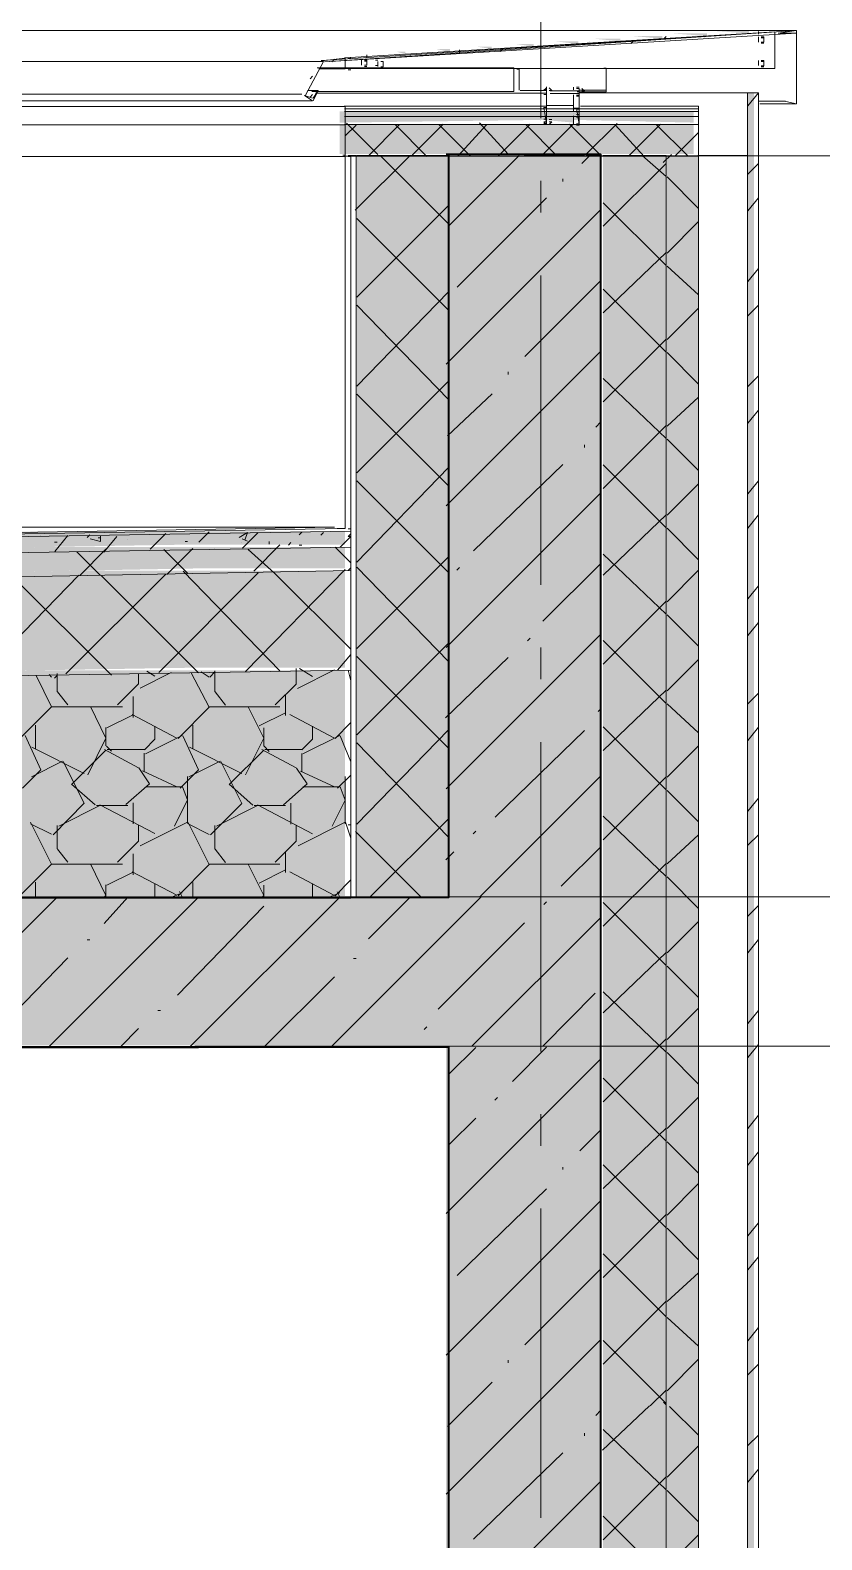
# Model space of a CAD drawing. Header units: millimetres. Extents: x -135211 to 49383, y -8033 to 228499.
# Drawn here: x -772 to 506, y 18325 to 20763 of the extents above; entities that cross this region are included whole.
import ezdxf

# ---------------------------------------------------------------- set-up
doc = ezdxf.new("R2010")
doc.units = ezdxf.units.MM
doc.layers.add('PDF _Геометрия', color=7, linetype='Continuous', true_color=0x1d1d1d)
doc.layers.add('PDF _Сплошная заливка', color=7, linetype='Continuous', true_color=0xffffff)

msp = doc.modelspace()

# ---------------------------------------------------------------- hatches: boundary and pattern name
at = {"layer": 'PDF _Сплошная заливка', "transparency": 33554559}
h = msp.add_hatch(color=256, dxfattribs=at)
h.paths.add_polyline_path([(265.3, 20757.9), (320.3, 20753.6), (320.3, 20757.9)])
h.paths.add_polyline_path([(-52.2, 20736.7), (-26.8, 20732.5), (-26.8, 20736.7)])
h.paths.add_polyline_path([(-179.2, 20728.2), (-166.5, 20724), (-166.5, 20728.2)])
h.paths.add_polyline_path([(74.8, 20745.2), (112.9, 20740.9), (112.9, 20745.2)])
h.paths.add_polyline_path([(-115.7, 20732.5), (-94.5, 20728.2), (-94.5, 20732.5)])
h.paths.add_polyline_path([(201.8, 20753.6), (248.4, 20749.4), (248.4, 20753.6)])
h.paths.add_polyline_path([(11.3, 20740.9), (40.9, 20736.7), (40.9, 20740.9)])
h.paths.add_polyline_path([(328.8, 20762.1), (388.1, 20757.9), (388.1, 20762.1)])
h.paths.add_polyline_path([(138.3, 20749.4), (180.6, 20745.2), (180.6, 20749.4)])
h.paths.add_polyline_path([(455.8, 20762.1), (455.8, 20762.6), (448.7, 20762.6)])
h = msp.add_hatch(color=256, dxfattribs=at)
h.paths.add_polyline_path([(396.5, 7114.7), (396.5, 20661.9), (386.2, 20661.9), (386.2, 7114.7)])
h.paths.add_polyline_path([(396.5, 7017.3), (386.2, 7017.3), (386.2, 6894.6), (396.5, 6894.6)])
h = msp.add_hatch(color=256, dxfattribs=at)
h.paths.add_polyline_path([(-103123.2, 20613.9), (-103123.2, 20631.9), (-103693, 20631.9), (-103693, 20614), (-103504.2, 20618.2), (-103499.9, 20618.2), (-103453.4, 20613.9), (-103453.4, 20618.2), (-103449.1, 20618.2)])
h.paths.add_polyline_path([(299.2, 20613.9), (299.2, 20631.9), (-272.3, 20631.9), (-272.3, 20613.9), (53.6, 20618.2), (57.9, 20618.2), (104.4, 20613.9), (104.4, 20618.2), (108.7, 20618.2)])
h.paths.add_polyline_path([(-50480.7, 20613.9), (-50480.7, 20631.9), (-51128.4, 20631.9), (-51128.4, 20613.9), (-50819.4, 20618.2), (-50815.2, 20618.2), (-50768.6, 20613.9), (-50768.6, 20618.2), (-50764.4, 20618.2)])
h.paths.add_polyline_path([(-77166, 20613.9), (-77166, 20631.9), (-77817.9, 20631.9), (-77817.9, 20613.9), (-77530.1, 20618.2), (-77525.8, 20618.2), (-77479.3, 20613.9), (-77479.3, 20618.2), (-77475, 20618.2)])
h = msp.add_hatch(color=256, dxfattribs=at)
h.paths.add_polyline_path([(-103127.4, 20563.1), (-103127.4, 20610.8), (-103693, 20610.8), (-103693, 20563.1)])
h.paths.add_polyline_path([(299.2, 20563.1), (299.2, 20610.8), (-272.3, 20610.8), (-272.3, 20563.1)])
h.paths.add_polyline_path([(-50480.7, 20563.1), (-50480.7, 20610.8), (-51128.4, 20610.8), (-51128.4, 20563.1)])
h.paths.add_polyline_path([(-77166, 20563.1), (-77166, 20610.8), (-77813.7, 20610.8), (-77813.7, 20563.1)])
h = msp.add_hatch(color=256, dxfattribs=at)
h.paths.add_polyline_path([(-4971, 19881.6), (-5834.6, 19864.7), (-5834.6, 19843.5), (-5021.8, 19856.2), (-4755.1, 19856.2), (-4755.1, 19881.6)])
h.paths.add_polyline_path([(-263.8, 19932.4), (-263.8, 19953.9), (-752.3, 19953.9), (-1025.8, 19949.3), (-1284, 19945.1), (-1792, 19936.6), (-2050.2, 19932.4), (-2050.2, 19907), (-1792, 19911.3), (-1284, 19919.7), (-1025.8, 19923.9), (-517.8, 19932.4)])
h.paths.add_polyline_path([(-24290.7, 19898.6), (-24401.5, 19898.6), (-24401.5, 19877.4), (-24299.2, 19877.4), (-23969, 19864.7), (-23863.2, 19860.5), (-23533, 19847.8), (-23427.2, 19843.5), (-23097, 19830.8), (-22991.2, 19826.6), (-7646.3, 19822.4), (-7646.3, 19847.8), (-22991.2, 19852), (-23105.5, 19856.2)])
h = msp.add_hatch(color=256, dxfattribs=at)
h.paths.add_polyline_path([(-5021.8, 19856.2), (-5834.6, 19843.5), (-5834.6, 19801.2), (-4971, 19818.1), (-4755.1, 19818.1), (-4755.1, 19856.2)])
h.paths.add_polyline_path([(-263.8, 19894.3), (-263.8, 19928.5), (-750.4, 19928.5), (-1025.8, 19923.9), (-1284, 19919.7), (-1792, 19911.3), (-2050.2, 19907), (-2050.2, 19864.7), (-1377.1, 19877.4), (-1157, 19881.6), (-484, 19894.3)])
h.paths.add_polyline_path([(-24299.2, 19877.4), (-24401.5, 19877.4), (-24401.5, 19835.1), (-24290.7, 19835.1), (-23105.5, 19792.7), (-22991.2, 19788.5), (-7646.3, 19784.3), (-7646.3, 19822.4), (-22991.2, 19826.6), (-23097, 19830.8), (-23427.2, 19843.5), (-23533, 19847.8), (-23863.2, 19860.5), (-23969, 19864.7)])
h = msp.add_hatch(color=256, dxfattribs=at)
h.paths.add_polyline_path([(-4971, 19818.1), (-5834.6, 19801.2), (-5834.6, 19644.6), (-5021.8, 19657.3), (-4755.1, 19657.3), (-4755.1, 19818.1)])
h.paths.add_polyline_path([(-263.8, 19733.5), (-263.8, 19890.4), (-689, 19890.4), (-1157, 19881.6), (-1377.1, 19877.4), (-2050.2, 19864.7), (-2050.2, 19708.1), (-1792, 19712.3), (-1284, 19720.8), (-1025.8, 19725), (-517.8, 19733.5)])
h.paths.add_polyline_path([(-24290.7, 19835.1), (-24401.5, 19835.1), (-24401.5, 19674.2), (-24290.7, 19674.2), (-22987, 19627.6), (-7646.3, 19623.4), (-7646.3, 19784.3), (-22991.2, 19788.5), (-23105.5, 19792.7)])
h = msp.add_hatch(color=256, dxfattribs=at)
h.paths.add_polyline_path([(-5021.8, 19657.3), (-5834.6, 19644.6), (-5834.6, 19365.2), (-4755.1, 19365.2), (-4755.1, 19657.3)])
h.paths.add_polyline_path([(-263.8, 19365.2), (-263.8, 19729.5), (-754.4, 19729.5), (-1025.8, 19725), (-1284, 19720.8), (-1792, 19712.3), (-2050.2, 19708.1), (-2050.2, 19365.2)])
h.paths.add_polyline_path([(-24290.7, 19674.2), (-24401.5, 19674.2), (-24401.5, 19365.2), (-7646.3, 19365.2), (-7646.3, 19623.4), (-22987, 19627.6)])
h = msp.add_hatch(color=256, dxfattribs=at)
h.paths.add_polyline_path([(-77398.8, 19123.9), (-77398.8, 19364.2), (-103546, 19364.2), (-103546, 19123.9)])
h.paths.add_polyline_path([(146.8, 19123.9), (146.8, 19364.2), (-2304.2, 19364.2), (-2304.2, 19123.9)])
h.paths.add_polyline_path([(-4501.1, 19123.9), (-4501.1, 19364.2), (-25450.6, 19364.2), (-25450.6, 19123.9)])
h.paths.add_polyline_path([(-26102.5, 19123.9), (-26102.5, 19364.2), (-26352.2, 19364.2), (-26352.2, 19123.9)])

# ---------------------------------------------------------------- linework, layer by layer
at = {"layer": 'PDF _Геометрия', "color": 7, "lineweight": 9}
for points in [[(52.5, 20621.1), (52.5, 21120.6)], [(464.8, 20644.1), (447.6, 20648.2), (464.8, 20644.1), (464.8, 20758.4), (435.3, 20758.4), (464.8, 20762.6), (-5851.4, 20762.6)], [(-302.4, 20714), (429.7, 20760.6)], [(-264.7, 20701.3), (429.7, 20701.3), (429.7, 20760.6), (-264.7, 20718.3)], [(403.4, 20744), (403.4, 20748.3), (403.4, 20752.6)], [(403.4, 20752.6), (403.4, 20752.6)], [(403.4, 20748.3), (403.4, 20748.3)], [(403.4, 20748.3), (403.4, 20748.3)], [(403.4, 20748.3), (403.4, 20748.3)], [(464.8, 20762.6), (464.8, 20644.1), (405.8, 20644.1)], [(408.1, 20752.4), (412.2, 20752.4), (412.2, 20748.2), (412.2, 20743.9), (408.1, 20743.9)], [(408.1, 20750.7), (412.2, 20750.7)], [(412.2, 20752.4), (412.2, 20752.4)], [(412.2, 20752.4), (412.2, 20752.4)], [(412.2, 20750.7), (412.2, 20750.7)], [(412.2, 20750.7), (412.2, 20750.7)], [(412.2, 20750.7), (412.2, 20750.7)], [(412.2, 20748.2), (412.2, 20748.2)], [(412.2, 20748.2), (412.2, 20748.2)], [(412.2, 20748.2), (412.2, 20748.2)], [(412.2, 20742.2), (408.1, 20742.2)], [(412.2, 20743.9), (412.2, 20743.9)], [(412.2, 20742.2), (412.2, 20742.2)], [(412.2, 20742.2), (412.2, 20742.2)], [(412.2, 20742.2), (412.2, 20742.2)], [(-298.5, 20712.3), (-327.8, 20657.3), (-298.5, 20712.3), (-5853, 20712.3)], [(-317.5, 20664.1), (8.6, 20664.1), (8.6, 20702.2), (-308.5, 20702.2)], [(-263.4, 20700.9), (-305.8, 20700.9)], [(-301.7, 20713.6), (-263.4, 20717.8), (-263.4, 20700.9), (-263.4, 20717.8)], [(-258.7, 20699), (-254.6, 20699)], [(-237.1, 20706.5), (-237.1, 20710.7), (-237.1, 20715)], [(-237.1, 20715), (-237.1, 20715)], [(-237.1, 20710.7), (-237.1, 20710.7)], [(-237.1, 20710.7), (-237.1, 20710.7)], [(-237.1, 20706.5), (-237.1, 20706.5)], [(-232.4, 20714.8), (-228.3, 20714.8), (-228.3, 20710.6), (-228.3, 20706.4), (-232.4, 20706.4)], [(-232.4, 20713.1), (-228.3, 20713.1)], [(-228.3, 20704.6), (-232.4, 20704.6)], [(-228.3, 20714.8), (-228.3, 20714.8)], [(-228.3, 20714.8), (-228.3, 20714.8)], [(-228.3, 20714.8), (-228.3, 20714.8)], [(-228.3, 20713.1), (-228.3, 20713.1)], [(-228.3, 20713.1), (-228.3, 20713.1)], [(-228.3, 20710.6), (-228.3, 20710.6)], [(-228.3, 20710.6), (-228.3, 20710.6)], [(-228.3, 20706.4), (-228.3, 20706.4)], [(-228.3, 20706.4), (-228.3, 20706.4)], [(-228.3, 20706.4), (-228.3, 20706.4)], [(-228.3, 20704.6), (-228.3, 20704.6)], [(-228.3, 20704.6), (-228.3, 20704.6)], [(-214.8, 20714.6), (-210.8, 20714.6)], [(-210.8, 20706.1), (-214.8, 20706.1)], [(-210.8, 20714.6), (-210.8, 20714.6)], [(-210.8, 20714.6), (-210.8, 20714.6)], [(-210.8, 20704.3), (-210.8, 20708.6), (-210.8, 20712.8)], [(-210.8, 20712.8), (-210.8, 20712.8)], [(-210.8, 20712.8), (-210.8, 20712.8)], [(-210.8, 20708.6), (-210.8, 20708.6)], [(-210.8, 20708.6), (-210.8, 20708.6)], [(-210.8, 20706.1), (-210.8, 20706.1)], [(-210.8, 20706.1), (-210.8, 20706.1)], [(-210.8, 20704.3), (-210.8, 20704.3)], [(-210.8, 20704.3), (-210.8, 20704.3)], [(-206.1, 20712.7), (-202, 20712.7), (-202, 20708.4), (-202, 20704.2), (-206.1, 20704.2)], [(-202, 20712.7), (-202, 20712.7)], [(-202, 20712.7), (-202, 20712.7)], [(-202, 20708.4), (-202, 20708.4)], [(-202, 20708.4), (-202, 20708.4)], [(-202, 20704.2), (-202, 20704.2)], [(-202, 20704.2), (-202, 20704.2)], [(17.4, 20700.3), (17.4, 20666.4)], [(157.8, 20701.8), (157.8, 20663.7), (111.1, 20663.7)], [(157.8, 20666.2), (157.8, 20700)], [(403.4, 20705.9), (403.4, 20710.2), (403.4, 20714.4)], [(403.4, 20714.4), (403.4, 20714.4)], [(403.4, 20714.4), (403.4, 20714.4)], [(403.4, 20710.2), (403.4, 20710.2)], [(403.4, 20710.2), (403.4, 20710.2)], [(408.1, 20714.3), (412.2, 20714.3), (412.2, 20710.1), (412.2, 20705.8), (408.1, 20705.8)], [(408.1, 20712.5), (412.2, 20712.5)], [(412.2, 20704.1), (408.1, 20704.1)], [(412.2, 20714.3), (412.2, 20714.3)], [(412.2, 20714.3), (412.2, 20714.3)], [(412.2, 20714.3), (412.2, 20714.3)], [(412.2, 20712.5), (412.2, 20712.5)], [(412.2, 20712.5), (412.2, 20712.5)], [(412.2, 20712.5), (412.2, 20712.5)], [(412.2, 20710.1), (412.2, 20710.1)], [(412.2, 20710.1), (412.2, 20710.1)], [(412.2, 20705.8), (412.2, 20705.8)], [(412.2, 20704.1), (412.2, 20704.1)], [(412.2, 20704.1), (412.2, 20704.1)], [(412.2, 20704.1), (412.2, 20704.1)], [(-333.6, 20659.6), (-2175.1, 20659.6)], [(-2170, 20649.1), (-316, 20649.1), (-329.1, 20657.6), (-316, 20653.3)], [(-315.4, 20653.2), (-307.3, 20665.9), (-324.4, 20665.9)], [(-307.3, 20665.9), (-315.4, 20648.9)], [(14.6, 20661.6), (61.2, 20661.6), (-311.6, 20661.6)], [(18.7, 20665.9), (61.2, 20665.9)], [(61.2, 20665.9), (18.7, 20665.9)], [(52.5, 20667.7), (52.5, 20667.7)], [(52.5, 20667.7), (52.5, 20667.7)], [(57.2, 20667.6), (61.2, 20667.6), (61.2, 20671.8)], [(61.2, 20616.8), (61.2, 20621), (61.2, 20625.2), (61.2, 20629.5), (61.2, 20633.7), (61.2, 20638), (61.2, 20659.1), (57.2, 20659.1)], [(61.2, 20671.8), (61.2, 20671.8)], [(61.2, 20671.8), (61.2, 20671.8)], [(61.2, 20670), (61.2, 20670)], [(61.2, 20670), (61.2, 20670)], [(61.2, 20667.6), (61.2, 20659.1)], [(61.2, 20657.3), (61.2, 20665.9)], [(61.2, 20659.1), (61.2, 20659.1)], [(61.2, 20657.3), (61.2, 20657.3)], [(61.2, 20636.2), (61.2, 20657.3)], [(65.9, 20669.9), (70, 20665.7), (65.9, 20665.7)], [(70, 20665.7), (70, 20665.7)], [(70, 20665.7), (70, 20665.7)], [(105.1, 20666.9), (105.1, 20671.2)], [(105.1, 20666.9), (105.1, 20666.9)], [(105.1, 20666.9), (105.1, 20666.9)], [(105.1, 20633.1), (105.1, 20637.3), (105.1, 20658.5)], [(105.7, 20637.2), (113.9, 20637.2), (113.9, 20658.4), (109.8, 20658.4)], [(109.8, 20671), (113.9, 20671)], [(109.8, 20669.2), (113.9, 20669.2)], [(109.8, 20656.6), (113.9, 20656.6), (113.9, 20665.1), (109.8, 20665.1)], [(113.9, 20671), (113.9, 20671)], [(113.9, 20669.2), (113.9, 20669.2)], [(113.9, 20666.8), (113.9, 20658.4)], [(113.9, 20665.1), (113.9, 20665.1)], [(113.9, 20658.4), (113.9, 20658.4)], [(385.9, 7111.4), (385.9, 20662.1), (114.6, 20662.1)], [(118.6, 20669.1), (122.7, 20664.9), (118.6, 20664.9)], [(122.7, 20664.9), (122.7, 20664.9)], [(122.7, 20664.9), (122.7, 20664.9)], [(403.4, 7111.1), (403.4, 20661.9), (386.2, 20661.9)], [(-2168.7, 20639.9), (-263.4, 20639.9), (-263.4, 20610.3), (-2168.7, 20610.3), (-263.4, 20610.3), (-263.4, 20631.4), (-263.4, 20635.6), (-263.4, 20639.9)], [(61.2, 20640.4), (-265, 20640.4)], [(-264.8, 20559.9), (306.9, 20559.9), (306.9, 20610.8), (-264.8, 20610.8), (306.9, 20610.8), (306.9, 20631.9), (306.9, 20636.1), (306.9, 20640.3), (116.1, 20640.3)], [(306.9, 20636.1), (-264.8, 20636.1)], [(306.9, 20631.9), (-264.8, 20631.9)], [(52.5, 20625.3), (52.5, 20625.3)], [(61.2, 20638), (57.2, 20638), (61.2, 20612.5), (57.2, 20612.5)], [(61.2, 20638), (61.2, 20638)], [(61.2, 20638), (61.2, 20638)], [(61.2, 20638), (61.2, 20638)], [(61.2, 20636.2), (61.2, 20636.2)], [(61.2, 20636.2), (61.2, 20636.2)], [(61.2, 20636.2), (61.2, 20636.2)], [(61.2, 20633.7), (61.2, 20633.7)], [(61.2, 20631.9), (61.2, 20631.9)], [(61.2, 20629.5), (61.2, 20629.5)], [(61.2, 20629.5), (61.2, 20629.5)], [(61.2, 20629.5), (61.2, 20629.5)], [(61.2, 20627.8), (61.2, 20627.8)], [(61.2, 20627.8), (61.2, 20627.8)], [(61.2, 20627.8), (61.2, 20627.8)], [(61.2, 20625.2), (61.2, 20625.2)], [(61.2, 20625.2), (61.2, 20625.2)], [(61.2, 20625.2), (61.2, 20625.2)], [(105.1, 20641.6), (62.6, 20641.6)], [(105.1, 20628.8), (105.1, 20628.8)], [(105.1, 20624.6), (105.1, 20624.6)], [(105.1, 20624.6), (105.1, 20624.6)], [(105.1, 20611.9), (105.1, 20616.1), (105.1, 20620.4), (105.1, 20624.6)], [(109.8, 20637.2), (113.9, 20611.7), (109.8, 20611.7)], [(113.9, 20635.4), (109.8, 20635.4), (113.9, 20635.4), (113.9, 20610), (109.8, 20610)], [(109.8, 20622.7), (113.9, 20622.7), (113.9, 20627), (109.8, 20627), (113.9, 20627), (113.9, 20631.2), (109.8, 20631.2)], [(113.9, 20637.2), (113.9, 20632.9), (113.9, 20628.7), (113.9, 20624.5), (113.9, 20620.2), (113.9, 20616), (113.9, 20611.7)], [(113.9, 20637.2), (113.9, 20637.2)], [(113.9, 20637.2), (113.9, 20637.2)], [(113.9, 20637.2), (113.9, 20637.2)], [(113.9, 20635.4), (113.9, 20635.4)], [(113.9, 20632.9), (113.9, 20632.9)], [(113.9, 20628.7), (113.9, 20628.7)], [(113.9, 20628.7), (113.9, 20628.7)], [(113.9, 20628.7), (113.9, 20628.7)], [(113.9, 20624.5), (113.9, 20624.5)], [(113.9, 20624.5), (113.9, 20624.5)], [(113.9, 20624.5), (113.9, 20624.5)], [(-263.4, 20559.4), (-263.4, 20610.3), (-263.4, 20559.4), (-2168.7, 20559.4), (-263.4, 20559.4), (-263.4, 19958.3), (-276.4, 19958.3)], [(52.5, 20621.1), (52.5, 20621.1)], [(52.5, 20616.9), (52.5, 20616.9)], [(61.2, 20612.5), (61.2, 20612.5)], [(61.2, 20612.5), (61.2, 20612.5)], [(61.2, 20612.5), (61.2, 20612.5)], [(61.2, 20612.5), (61.2, 20612.5)], [(61.2, 20610.7), (61.2, 20610.7)], [(61.2, 20610.7), (61.2, 20610.7)], [(61.2, 20610.7), (61.2, 20610.7)], [(61.2, 20610.7), (61.2, 20610.7)], [(65.9, 20614.9), (70, 20614.9), (65.9, 20610.7)], [(70, 20619.1), (70, 20619.1)], [(70, 20614.9), (70, 20614.9)], [(105.1, 20620.4), (105.1, 20620.4)], [(105.1, 20620.4), (105.1, 20620.4)], [(105.1, 20620.4), (105.1, 20620.4)], [(105.1, 20616.1), (105.1, 20616.1)], [(105.1, 20616.1), (105.1, 20616.1)], [(113.9, 20620.2), (113.9, 20620.2)], [(113.9, 20620.2), (113.9, 20620.2)], [(113.9, 20620.2), (113.9, 20620.2)], [(113.9, 20616), (113.9, 20616)], [(113.9, 20616), (113.9, 20616)], [(113.9, 20611.7), (113.9, 20611.7)], [(113.9, 20611.7), (113.9, 20611.7)], [(113.9, 20611.7), (113.9, 20611.7)], [(113.9, 20611.7), (113.9, 20611.7)], [(113.9, 20610), (113.9, 20610)], [(113.9, 20610), (113.9, 20610)], [(113.9, 20610), (113.9, 20610)], [(-2040.9, 19361.2), (-254.6, 19361.2), (-254.6, 19729.6), (-254.6, 19890.4), (-254.6, 19928.5), (-254.6, 19953.9), (-254.6, 19958.1), (-254.6, 20559.3), (-258.7, 20559.3)], [(-263.4, 19960.1), (-263.4, 20561.2), (-267.5, 20561.2)], [(-258.9, 19363), (-245.9, 19363), (-245.9, 20560.9), (-258.9, 20560.9)], [(-244.5, 19362.5), (-96.7, 19362.5), (-96.7, 20560.5), (-244.5, 20560.5)], [(25.3, 20560.8), (122.7, 20560.8)], [(125.3, 20560), (789.5, 20560), (789.5, 20259.3)], [(149, 20562.2), (149, 18543), (149, 15842.3), (149, 14343.7)], [(152.7, 7242.9), (254.3, 7242.9), (254.3, 10142.7), (254.3, 11641.2), (254.3, 14342.1), (254.3, 15840.6), (254.3, 18541.4), (254.3, 20560.7), (152.7, 20560.7)], [(256.1, 7241.9), (306.9, 7241.9), (306.9, 10141.7), (306.9, 11640.3), (306.9, 14341.1), (306.9, 15839.8), (306.9, 18540.6), (306.9, 20559.9), (256.1, 20559.9)], [(305.6, 7242.7), (385.9, 7242.7), (385.9, 10142.4), (305.6, 10142.4), (385.9, 10142.4), (385.9, 11641), (385.9, 14341.8), (385.9, 15840.5), (385.9, 18541.3), (385.9, 20560.5), (305.6, 20560.5)], [(52.5, 20468.7), (52.5, 20519.6)], [(52.5, 19867.6), (52.5, 20367.2)], [(-2041.4, 19928.7), (-263.4, 19958.3), (-263.4, 20216.5)], [(-2037.5, 19960.4), (-280.9, 19960.4), (-2037.5, 19930.7)], [(-258.7, 19958.1), (-254.6, 19958.1)], [(-254.6, 19953.9), (-254.6, 19953.9)], [(52.5, 19715.3), (52.5, 19766)], [(-294, 19363.7), (789.5, 19363.7), (789.5, 19664.2)], [(52.5, 19114.1), (52.5, 19613.6)], [(-624.1, 19361.8), (-289.7, 19361.8)], [(-898.4, 19120), (-500.3, 19120)], [(-506.1, 19122.4), (789.5, 19122.4), (789.5, 18821.9)], [(52.5, 18961.7), (52.5, 19012.5)], [(52.5, 18360.7), (52.5, 18860.1)]]:
    msp.add_lwpolyline(points, dxfattribs=at)
at = {"layer": 'PDF _Геометрия', "color": 7, "lineweight": 20}
for points in [[(-297, 20711.8), (464.8, 20758.4), (464.8, 20644.1), (447.6, 20648.2), (464.8, 20644.1), (464.8, 20762.6)], [(-327.8, 20657.3), (-298.5, 20712.3)]]:
    msp.add_lwpolyline(points, close=True, dxfattribs=at)
at = {"layer": 'PDF _Геометрия', "lineweight": 9}
for points in [[(197.5, 20741.7), (201.6, 20746)], [(223.9, 20747.4), (227.9, 20747.4)], [(250.2, 20748.7), (254.3, 20752.9)], [(289.4, 20750.6), (289.4, 20750.6)], [(315.7, 20752), (315.7, 20752)], [(350.8, 20754), (350.8, 20754)], [(377.1, 20755.3), (377.1, 20755.3)], [(403.4, 20756.7), (403.4, 20761)], [(438.5, 20758.7), (438.5, 20758.7)], [(464.8, 20754.1), (464.8, 20754.1)], [(-228.3, 20719.1), (-228.3, 20723.3)], [(-166.9, 20722.4), (-166.9, 20722.4)], [(-131.8, 20724.4), (-131.8, 20724.4)], [(-105.5, 20725.7), (-105.5, 20725.7)], [(-79.1, 20727.1), (-79.1, 20731.4)], [(-48.1, 20730.9), (-44, 20730.9)], [(-13, 20728.6), (-9, 20732.8)], [(17.4, 20734.2), (17.4, 20734.2)], [(43.7, 20735.5), (43.7, 20735.5)], [(78.8, 20737.5), (78.8, 20737.5)], [(105.1, 20738.9), (105.1, 20738.9)], [(131.4, 20744.5), (131.4, 20744.5)], [(166.5, 20742.2), (166.5, 20742.2)], [(464.8, 20728.7), (464.8, 20728.7)], [(-285, 20712.1), (-280.9, 20716.3)], [(-258.7, 20717.7), (-254.6, 20717.7)], [(-193.2, 20721), (-193.2, 20721)], [(464.8, 20699.1), (464.8, 20699.1)], [(-320.1, 20684.7), (-316, 20689)], [(-324.8, 20655.2), (-324.8, 20655.2)], [(-320.1, 20655.1), (-316, 20659.3)], [(386.2, 20640.7), (403.4, 20661.9)], [(464.8, 20669.4), (464.8, 20669.4)], [(464.8, 20644.1), (464.8, 20644.1)], [(-263, 20593.1), (-245.9, 20610)], [(-210.8, 20562.2), (-261.3, 20613)], [(-226.3, 20559.9), (-175.7, 20610.7)], [(-131.8, 20559.3), (-182.4, 20610.1)], [(-156.1, 20560.6), (-105.5, 20611.4)], [(-61.6, 20560), (-112.2, 20610.8)], [(-81.8, 20559.6), (-35.3, 20610.5)], [(-0.2, 20562.7), (-46.8, 20613.4)], [(-15.8, 20560.4), (34.9, 20611.2)], [(78.8, 20559.7), (28.1, 20610.6)], [(54.4, 20561.1), (105.1, 20611.9)], [(149, 20560.5), (98.3, 20611.3)], [(124.6, 20561.8), (175.3, 20612.6)], [(219.2, 20559.4), (172.5, 20610.3)], [(194.7, 20560.9), (245.5, 20611.6)], [(289.4, 20560.1), (238.6, 20611)], [(268.4, 20559.9), (306.9, 20598.1)], [(-247.1, 20472.6), (-158.1, 20561.5)], [(-96.7, 20450.5), (-206.9, 20560.5)], [(-97.1, 20446.3), (17.4, 20560.6)], [(118.3, 20548), (131.4, 20560.7)], [(254.3, 20526.8), (215.8, 20560.7)], [(249.9, 20549.6), (263, 20562.3)], [(152.7, 20446.4), (254.3, 20548)], [(386.2, 20530.7), (403.4, 20547.6)], [(87.6, 20519), (87.6, 20523.3)], [(306.9, 20475.3), (256.1, 20526.1)], [(-244.5, 20331.9), (-96.7, 20480.1)], [(-82.7, 20348.3), (61.2, 20492.3)], [(254.3, 20382.9), (152.7, 20484.5)], [(386.2, 20471.4), (403.4, 20492.6)], [(-96.7, 20310.8), (-244.5, 20458.9)], [(-100.6, 20223.6), (149, 20473.4)], [(256.1, 20403.3), (306.9, 20454.1)], [(152.7, 20306.7), (254.3, 20404.1)], [(306.9, 20335.5), (256.1, 20382.1)], [(26.3, 20236.3), (149, 20359.1)], [(386.2, 20357.1), (403.4, 20378.2)], [(-244.5, 20188), (-96.7, 20340.4)], [(254.3, 20243.2), (152.7, 20344.8)], [(-96.7, 20166.8), (-244.5, 20319.3)], [(256.1, 20263.6), (306.9, 20314.4)], [(386.2, 20302.1), (403.4, 20318.9)], [(152.7, 20162.8), (254.3, 20264.3)], [(-100.6, 19995), (149, 20244.8)], [(306.9, 20191.6), (256.1, 20242.4)], [(-0.2, 20207.1), (-0.2, 20211.3)], [(-244.5, 20048.3), (-96.7, 20196.4)], [(254.3, 20103.5), (152.7, 20200.9)], [(386.2, 20187.7), (403.4, 20204.7)], [(-96.7, 20027.2), (-244.5, 20175.3)], [(-98.4, 20108.3), (-26.5, 20176.1)], [(256.1, 20123.9), (306.9, 20170.5)], [(386.2, 20128.4), (403.4, 20149.7)], [(140.8, 20122), (149, 20130.5)], [(152.7, 20023), (254.3, 20124.6)], [(122.7, 20089.2), (122.7, 20093.4)], [(306.9, 20052), (256.1, 20102.7)], [(-244.5, 19904.3), (-96.7, 20056.8)], [(-56.4, 19922.1), (87.6, 20061.9)], [(254.3, 19959.6), (152.7, 20061.2)], [(-96.7, 19887.4), (-244.5, 20035.6)], [(-100.6, 19766.4), (149, 20016.2)], [(256.1, 19980), (306.9, 20030.7)], [(386.2, 20014.2), (403.4, 20035.3)], [(152.7, 19883.3), (254.3, 19980.7)], [(386.2, 19959.2), (403.4, 19980.3)], [(-754.7, 19947.5), (-754.7, 19947.5)], [(-732, 19921.4), (-710.9, 19946.9)], [(-710.9, 19946.9), (-710.9, 19946.9)], [(-679.8, 19943.9), (-675.8, 19948.1)], [(-675.3, 19941.8), (-658.2, 19937.6), (-658.2, 19946.1)], [(-662.3, 19943.6), (-658.2, 19943.6)], [(-653.1, 19920.3), (-631.9, 19945.6)], [(-614.4, 19941.1), (-614.4, 19941.1)], [(-578.2, 19925.2), (-552.9, 19950.6)], [(-499.8, 19936.2), (-482.8, 19953)], [(-434.4, 19943.7), (-421.3, 19952.2), (-425.4, 19939.5)], [(-429.5, 19941.9), (-421.3, 19937.7)], [(-429, 19926.5), (-403.8, 19951.9)], [(-337.7, 19948.4), (-333.6, 19952.7)], [(-302.6, 19947.9), (-298.5, 19952.1)], [(-271.8, 19928.5), (-254.6, 19945.4), (-258.7, 19945.4), (-254.6, 19949.7)], [(306.9, 19908), (256.1, 19958.8)], [(-732.5, 19936.2), (-728.4, 19936.2)], [(-658.2, 19882.5), (-696.5, 19920.7)], [(-691.7, 19882.4), (-649.5, 19924.8)], [(-517.8, 19886.5), (-556.1, 19924.6)], [(-551.4, 19884), (-509.1, 19926.3)], [(-521.9, 19937.3), (-517.8, 19937.3)], [(-474, 19925.8), (-474, 19925.8)], [(-474, 19925.8), (-474, 19925.8)], [(-430.1, 19935.3), (-430.1, 19935.3)], [(-377.5, 19886.2), (-419.8, 19924.3)], [(-411.1, 19889.7), (-368.7, 19932)], [(-386.2, 19932.9), (-386.2, 19937.2)], [(-355.2, 19931.7), (-351.1, 19936)], [(-337.7, 19931.5), (-333.6, 19931.5)], [(-254.6, 19903.1), (-279.9, 19928.5)], [(-254.6, 19932.8), (-254.6, 19932.8)], [(254.3, 19819.9), (152.7, 19917.2)], [(-424.1, 19727.3), (-263.4, 19892.4)], [(-258.7, 19890.4), (-254.6, 19894.7)], [(-244.5, 19764.7), (-96.7, 19912.8)], [(-96.7, 19743.5), (-244.5, 19895.9)], [(-83.2, 19891.4), (-79.1, 19895.6)], [(55.7, 19808.7), (149, 19901.9)], [(-854.3, 19718), (-693.3, 19883.1)], [(-640.7, 19721.5), (-797.6, 19878)], [(-714.1, 19723.7), (-552.9, 19884.6)], [(-500.3, 19725.4), (-656.6, 19882)], [(-564.3, 19725.7), (-403.8, 19886.6)], [(-368.7, 19728.8), (-525.2, 19889.7)], [(-254.6, 19763.5), (-377.8, 19886.2)], [(256.1, 19840.2), (306.9, 19891.1)], [(386.2, 19844.8), (403.4, 19866)], [(152.7, 19739.4), (254.3, 19841)], [(306.9, 19768.3), (256.1, 19819.1)], [(386.2, 19785.6), (403.4, 19806.7)], [(-244.5, 19625), (-96.7, 19773.1)], [(-100.6, 19537.8), (149, 19787.6)], [(30.8, 19777.2), (34.9, 19781.5)], [(254.3, 19676), (152.7, 19777.6)], [(-275.8, 19729.6), (-254.6, 19755)], [(-96.7, 19603.8), (-244.5, 19751.9)], [(-101.5, 19652.5), (-0.2, 19749.9)], [(256.1, 19696.3), (306.9, 19747.1)], [(-737.2, 19718.6), (-741.3, 19722.9)], [(-728.4, 19694.9), (-728.4, 19724.5)], [(-631, 19673.6), (-596.8, 19707.5), (-596.8, 19724.4)], [(-594.6, 19700.6), (-544.2, 19726)], [(-570.5, 19719.7), (-583.5, 19728.3)], [(-533.2, 19619.3), (-482.8, 19670.1), (-512.1, 19725.1)], [(-482.8, 19718.4), (-495.8, 19726.9)], [(-482.1, 19718.3), (-474, 19726.8)], [(-474, 19694.7), (-474, 19728.6)], [(-376.6, 19673.4), (-342.4, 19707.3), (-342.4, 19732.6)], [(-340.5, 19700.3), (-280.9, 19730)], [(-316, 19719.6), (-337.2, 19732.2)], [(-254.6, 19712.6), (-258.7, 19729.6)], [(-788.4, 19619.5), (-737.2, 19670.3), (-762.4, 19721)], [(-732.5, 19716.7), (-728.4, 19721)], [(-710.9, 19673.5), (-727.9, 19694.7)], [(-605.6, 19653.2), (-605.6, 19687)], [(-456.4, 19673.3), (-473.5, 19694.5)], [(-359.9, 19656.7), (-359.9, 19690.6)], [(152.7, 19599.7), (254.3, 19697.1)], [(306.9, 19628.6), (256.1, 19675.2)], [(386.2, 19675.5), (403.4, 19692.4)], [(-737.8, 19670.3), (-623.1, 19670.3)], [(-678.7, 19560.7), (-649.5, 19620), (-674.7, 19670.8)], [(-647.9, 19636.3), (-605.6, 19657.4)], [(-535.4, 19620.1), (-607, 19658.2)], [(-482.8, 19670.2), (-368.7, 19670.2)], [(-424.3, 19560.5), (-395, 19619.8), (-420.3, 19670.6)], [(-402.3, 19639.8), (-359.9, 19660.9)], [(-280.9, 19619.9), (-352.7, 19658)], [(144.9, 19663), (149, 19667.3)], [(-763.5, 19603), (-763.5, 19641.1)], [(-649.5, 19607.3), (-649.5, 19636.9)], [(-587.6, 19601.2), (-570.5, 19618.2), (-570.5, 19639.3)], [(-509.1, 19602.8), (-509.1, 19640.9)], [(-395, 19607.1), (-395, 19636.7)], [(-333.2, 19601), (-316, 19618), (-316, 19639.1)], [(-279.9, 19619.5), (-254.6, 19644.9)], [(-254.6, 19602.5), (-254.6, 19640.7)], [(-244.5, 19481.1), (-96.7, 19633.5)], [(-21.3, 19492.3), (122.7, 19632)], [(254.3, 19536.3), (152.7, 19637.9)], [(386.2, 19616.2), (403.4, 19637.4)], [(-784, 19539.3), (-754.7, 19568.9), (-779.9, 19624)], [(-684.6, 19563), (-769.1, 19605.4)], [(-704.8, 19545.6), (-649.5, 19600.6)], [(-596.8, 19572), (-652.1, 19601.6)], [(-640.7, 19598.7), (-648.8, 19607.1)], [(-647.4, 19601.5), (-588, 19601.5)], [(-586, 19594.5), (-526.6, 19624.2)], [(-529.6, 19539.1), (-500.3, 19568.8), (-525.5, 19623.8)], [(-430.1, 19562.8), (-514.8, 19605.2)], [(-450.4, 19545.4), (-395, 19600.5)], [(-342.4, 19571.8), (-397.8, 19601.5)], [(-386.2, 19598.5), (-394.4, 19607)], [(-393.1, 19601.3), (-333.6, 19601.3)], [(-331.7, 19594.3), (-272.2, 19624)], [(-254.6, 19581.4), (-271.8, 19623.7)], [(-254.6, 19602.5), (-254.6, 19602.5)], [(-96.7, 19459.8), (-244.5, 19612.3)], [(256.1, 19556.6), (306.9, 19607.4)], [(-770, 19557.5), (-719.6, 19582.9)], [(-735, 19463.9), (-684.6, 19514.7), (-718.7, 19582.4)], [(-588, 19565.8), (-588, 19595.5)], [(-515.7, 19557.3), (-465.2, 19582.7)], [(-480.6, 19463.7), (-430.1, 19514.4), (-464.3, 19582.2)], [(-333.6, 19565.6), (-333.6, 19595.3)], [(-617.5, 19512.5), (-579.3, 19546.3), (-596.3, 19571.7)], [(-535.4, 19541.5), (-590.7, 19566.9)], [(-517.8, 19481.9), (-517.8, 19558.1)], [(-363.1, 19512.2), (-324.8, 19546.2), (-341.9, 19571.5)], [(-280.9, 19541.3), (-335.6, 19566.6)], [(-258.7, 19556), (-254.6, 19560.2), (-275.8, 19539.1)], [(-263.4, 19481.7), (-263.4, 19557.9)], [(-45.7, 19364.2), (149, 19559)], [(152.7, 19455.8), (254.3, 19557.4)], [(-667, 19512), (-705.2, 19545.8)], [(-586, 19541.3), (-526.6, 19541.3)], [(-539, 19477.6), (-517.8, 19520), (-526, 19541.1)], [(-412.6, 19511.8), (-450.9, 19545.7)], [(-331.7, 19541.1), (-272.2, 19541.1)], [(-284.6, 19477.5), (-263.4, 19519.8), (-271.6, 19541)], [(306.9, 19484.6), (256.1, 19535.4)], [(-725.7, 19478), (-658.2, 19511.8)], [(-664.8, 19511.2), (-614.4, 19511.2)], [(-570.5, 19465.8), (-659.2, 19512.3)], [(-605.6, 19481.4), (-605.6, 19515.3)], [(-471.4, 19477.8), (-403.8, 19511.6)], [(-410.4, 19511), (-359.9, 19511)], [(-316, 19465.5), (-404.9, 19512.2)], [(-351.1, 19481.2), (-351.1, 19515.1)], [(386.2, 19501.9), (403.4, 19523.1)], [(-788.4, 19365.5), (-737.2, 19416.3), (-771.3, 19484)], [(-737.2, 19464.6), (-771.3, 19481.5)], [(-728.4, 19440.9), (-728.4, 19479)], [(-631, 19419.6), (-596.8, 19453.5), (-596.8, 19478.9)], [(-594.4, 19446.2), (-517.8, 19484.3)], [(-533.2, 19365.3), (-482.8, 19416.1), (-517, 19483.9)], [(-482.8, 19464.5), (-517, 19481.4)], [(-474, 19440.7), (-474, 19478.8)], [(-376.6, 19419.4), (-342.4, 19453.3), (-342.4, 19478.6)], [(-339.2, 19446.1), (-263.4, 19484.1)], [(-254.6, 19458.6), (-262.8, 19484)], [(-254.6, 19479.8), (-258.7, 19479.8)], [(-224.1, 19362.5), (-96.7, 19489.5)], [(254.3, 19396.6), (152.7, 19493.9)], [(-140.6, 19363.1), (-246.7, 19469)], [(-56.9, 19465.3), (-52.8, 19469.4)], [(256.1, 19416.9), (306.9, 19463.5)], [(386.2, 19446.9), (403.4, 19463.8)], [(-710.9, 19419.5), (-727.9, 19440.6)], [(-605.6, 19399.2), (-605.6, 19433.1)], [(-456.4, 19419.3), (-473.5, 19440.5)], [(-359.9, 19402.7), (-359.9, 19436.6)], [(-101, 19423.4), (-87.9, 19436.2)], [(85.2, 19381.1), (149, 19444.6)], [(-737.8, 19416.4), (-623.1, 19416.4)], [(-653.5, 19361.8), (-649.5, 19366), (-674.7, 19416.7)], [(-482.8, 19416.2), (-368.7, 19416.2)], [(-399.1, 19361.6), (-395, 19365.8), (-420.3, 19416.6)], [(-402.3, 19385.8), (-359.9, 19407)], [(152.7, 19316.1), (254.3, 19417.7)], [(-763.5, 19361.6), (-763.5, 19387.1)], [(-649.5, 19361.8), (-649.5, 19382.9)], [(-647.9, 19382.2), (-605.6, 19403.5)], [(-535.4, 19366.1), (-607, 19404.1)], [(-570.5, 19364.2), (-570.5, 19385.4)], [(-509.1, 19361.5), (-509.1, 19386.9)], [(-395, 19361.6), (-395, 19382.7)], [(-280.9, 19365.9), (-352.7, 19404)], [(-316, 19364), (-316, 19385.2)], [(-279.9, 19365.5), (-254.6, 19390.9)], [(-254.6, 19361.2), (-254.6, 19386.7)], [(306.9, 19345), (256.1, 19395.8)], [(-969.8, 19121.6), (-728.4, 19363)], [(-741.3, 19121.8), (-500.3, 19363.1)], [(-652.6, 19320.7), (-614.4, 19363)], [(-570.5, 19364.2), (-570.5, 19364.2)], [(-547.8, 19361.7), (-526.6, 19370.2)], [(-526.6, 19363.5), (-530.7, 19372)], [(-513.6, 19122), (-272.2, 19363.3), (-276.3, 19371.8)], [(-316, 19364), (-316, 19364)], [(-293.4, 19361.6), (-272.2, 19370)], [(-285.1, 19122.2), (-44, 19363.5)], [(-225.9, 19295.7), (-158.1, 19363.4)], [(-534.3, 19204.9), (-395, 19348.8)], [(57.2, 19351.1), (61.2, 19355.3)], [(254.3, 19252.6), (152.7, 19354.2)], [(386.2, 19332.6), (403.4, 19349.6)], [(-113.6, 19182.3), (26.1, 19321.9)], [(-58.8, 19122.9), (149, 19330.3)], [(256.1, 19273), (306.9, 19323.8)], [(-679.8, 19294.4), (-675.8, 19294.4)], [(386.2, 19273.3), (403.4, 19294.5)], [(-850.7, 19121.3), (-710.9, 19265.3)], [(-249.9, 19263.8), (-245.9, 19263.8)], [(152.7, 19176.4), (254.3, 19273.8)], [(-395.1, 19120.3), (-280.9, 19234.7)], [(306.9, 19201), (256.1, 19251.9)], [(254.3, 19113), (152.7, 19210.3)], [(55.9, 19123.1), (140.2, 19207.8)], [(-565.8, 19180.2), (-561.7, 19180.2)], [(256.1, 19133.3), (306.9, 19184.1)], [(386.2, 19159.1), (403.4, 19180.2)], [(-626.1, 19121.5), (-596.8, 19151.1)], [(-135.9, 19149.6), (-131.8, 19153.8)], [(-166.9, 19120.4), (-166.9, 19120.4)], [(-95.3, 19078.2), (-52.8, 19120.5)], [(6.5, 19065.6), (61.2, 19120.7)], [(152.7, 19032.5), (254.3, 19134.1)], [(386.2, 19104), (403.4, 19125.2)], [(-100.6, 18852.1), (149, 19101.8)], [(306.9, 19061.3), (256.1, 19112.1)], [(254.3, 18969), (152.7, 19070.6)], [(-21.8, 19035.4), (-17.7, 19039.6)], [(256.1, 18989.3), (306.9, 19040.2)], [(-95.3, 18964), (-52.8, 19006.3)], [(386.2, 18989.7), (403.4, 19010.9)], [(115.4, 18953.7), (149, 18987.5)], [(152.7, 18892.8), (254.3, 18990.1)], [(306.9, 18917.4), (256.1, 18968.2)], [(386.2, 18930.5), (403.4, 18951.6)], [(87.6, 18923.1), (87.6, 18927.3)], [(254.3, 18829.3), (152.7, 18930.9)], [(256.1, 18849.7), (306.9, 18900.5)], [(-100.6, 18623.5), (149, 18873.2)], [(-82.7, 18752.3), (61.2, 18892.1)], [(152.7, 18748.8), (254.3, 18850.4)], [(306.9, 18777.7), (256.1, 18828.5)], [(386.2, 18816.2), (403.4, 18837.3)], [(254.3, 18685.4), (152.7, 18786.9)], [(386.2, 18761.1), (403.4, 18782.2)], [(26.3, 18640.4), (149, 18763.1)], [(256.1, 18709.9), (306.9, 18756.5)], [(152.7, 18609.2), (254.3, 18710.8)], [(306.9, 18638), (256.1, 18684.5)], [(386.2, 18646.8), (403.4, 18668)], [(-100.6, 18399.1), (149, 18648.8)], [(254.3, 18545.6), (152.7, 18647.2)], [(-0.2, 18611.1), (-0.2, 18615.4)], [(256.1, 18566), (306.9, 18616.8)], [(386.2, 18591.8), (403.4, 18608.7)], [(-98.4, 18508.2), (-26.5, 18580.1)], [(228.9, 18541.4), (254.3, 18566.8)], [(140.8, 18526.1), (149, 18534.5)], [(151.8, 18469.9), (227.9, 18541.8)], [(254.3, 18543.2), (250.2, 18547.5)], [(306.9, 18494.1), (260.2, 18540.6)], [(254.3, 18405.9), (152.7, 18503.3)], [(122.7, 18493.2), (122.7, 18497.4)], [(386.2, 18477.5), (403.4, 18494.5)], [(-56.4, 18326.3), (87.6, 18465.9)], [(256.1, 18426.4), (306.9, 18477.1)], [(386.2, 18418.2), (403.4, 18439.4)], [(-100.6, 18170.5), (149, 18420.2)], [(152.7, 18325.5), (254.3, 18427.1)], [(306.9, 18354.4), (256.1, 18405.1)], [(254.3, 18262), (152.7, 18363.6)], [(256.1, 18282.4), (306.9, 18333.2)]]:
    msp.add_lwpolyline(points, dxfattribs=at)
at = {"layer": 'PDF _Геометрия', "color": 7, "lineweight": 20}
for points in [[(8.6, 20702.2), (8.6, 20664.1)], [(17.4, 20666.4), (17.4, 20700.3), (13.3, 20700.3)], [(111.1, 20663.7), (157.8, 20663.7), (157.8, 20701.8), (153.7, 20701.8)], [(157.8, 20700), (157.8, 20666.2), (115.2, 20666.2)], [(-316, 20653.3), (-329.1, 20657.6), (-316, 20649.1)], [(-315.4, 20648.9), (-307.3, 20665.9), (-315.4, 20653.2)], [(-307.3, 20665.9), (-307.3, 20665.9)], [(14.6, 20661.6), (61.2, 20661.6)], [(61.2, 20665.9), (18.7, 20665.9)], [(113.9, 20665.1), (67.3, 20665.1)], [(67.3, 20660.8), (113.9, 20660.8)], [(447.3, 20648.6), (447.3, 20648.6)], [(-2040.9, 19898.9), (-254.6, 19928.5), (-254.6, 19953.9), (-2040.9, 19924.3), (-254.6, 19953.9), (-254.6, 19958.1), (-258.7, 19958.1)], [(-254.6, 19953.9), (-254.6, 19953.9)], [(-2040.9, 19856.6), (-254.6, 19890.4), (-254.6, 19928.5)], [(-2040.9, 19699.9), (-254.6, 19729.6), (-254.6, 19890.4)], [(-254.6, 19361.2), (-254.6, 19729.6)]]:
    msp.add_lwpolyline(points, dxfattribs=at)
at = {"layer": 'PDF _Геометрия', "color": 7, "lineweight": 9}
for points in [[(57.2, 20665.9), (61.2, 20670), (61.2, 20665.9)], [(67.3, 20665.1), (113.9, 20665.1)], [(67.3, 20660.8), (113.9, 20660.8)], [(113.9, 20665.1), (113.9, 20669.2)], [(115.2, 20666.2), (157.8, 20666.2)], [(404.7, 20648.6), (447.3, 20648.6)], [(57.2, 20615), (61.2, 20615), (61.2, 20619.2), (57.2, 20619.2), (61.2, 20619.2), (61.2, 20623.5), (57.2, 20623.5), (61.2, 20623.5), (61.2, 20627.8), (61.2, 20631.9), (61.2, 20636.2), (61.2, 20610.7)], [(70, 20619.1), (65.9, 20619.1)]]:
    msp.add_lwpolyline(points, close=True, dxfattribs=at)
at = {"layer": 'PDF _Геометрия', "color": 250, "lineweight": 9, "true_color": 0x191919}
msp.add_lwpolyline([(-264.8, 20623.5), (306.9, 20623.5)], dxfattribs=at)
at = {"layer": 'PDF _Геометрия', "color": 7, "lineweight": 40}
for points in [[(-96.7, 20560.5), (-96.7, 19362.5), (-2298.3, 19362.5)], [(149, 11643), (149, 14343.7), (149, 15165), (149, 19122.9), (149, 19364.2), (149, 20562.2), (-100.6, 20562.2)], [(-2298.3, 19121.2), (-96.7, 19121.2), (-96.7, 15163.1), (-96.7, 13101.5)]]:
    msp.add_lwpolyline(points, dxfattribs=at)
at = {"layer": 'PDF _Сплошная заливка', "lineweight": 9, "transparency": 33554559}
for points in [[(-244.5, 20560.5), (-96.7, 20560.5), (-244.5, 19362.5), (-96.7, 19362.5)], [(-100.6, 20562.2), (149, 20562.2), (-100.6, 19364.2), (149, 19364.2)], [(152.7, 20560.6), (254.3, 20560.6), (152.7, 18541.4), (254.3, 18541.4)], [(256.1, 20559.9), (306.9, 20559.9), (256.1, 18540.6), (306.9, 18540.6)], [(-100.6, 19122.9), (149, 19122.9), (-100.6, 15165), (149, 15165)], [(152.7, 18541.4), (254.3, 18541.4), (152.7, 15840.6), (254.3, 15840.6)], [(256.1, 18540.6), (306.9, 18540.6), (256.1, 15839.8), (306.9, 15839.8)]]:
    msp.add_solid(points, dxfattribs=at)

doc.saveas('drawing.dxf')
